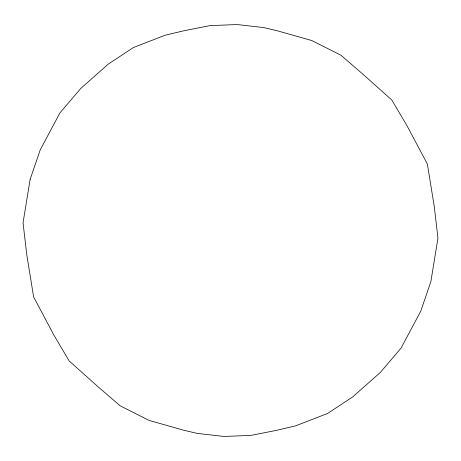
<?xml version="1.0" encoding="UTF-8"?>
<svg xmlns="http://www.w3.org/2000/svg" width="461" height="461" viewBox="0 0 461 461"><rect width="100%" height="100%" fill="white"/><g stroke="black" fill="none" stroke-linecap="round" stroke-linejoin="round"><path stroke-width="0.69" d="M30.121 179.427L23.05 222.819L26.675 254.074L33.618 296.924L53.983 335.245L69.15 360.928L98.758 387.396L120.119 405.801L149.007 420.386L183.443 430.153L197.227 433.409L223.844 436.446L250.917 435.397L276.6 430.344L295.697 425.82L327.569 413.482L352.832 396.806L380.325 372.453L401.053 348.101L420.726 311.261L430.879 281.573L437.95 238.181L434.325 206.926L427.382 164.076L407.017 125.755L391.85 100.072L362.242 73.604L340.881 55.199L311.993 40.614L277.557 30.847L263.773 27.591L237.156 24.554L210.083 25.603L184.4 30.657L165.303 35.18L133.431 47.518L108.168 64.194L80.675 88.547L59.947 112.899L40.274 149.739L30.121 179.427"/></g></svg>
